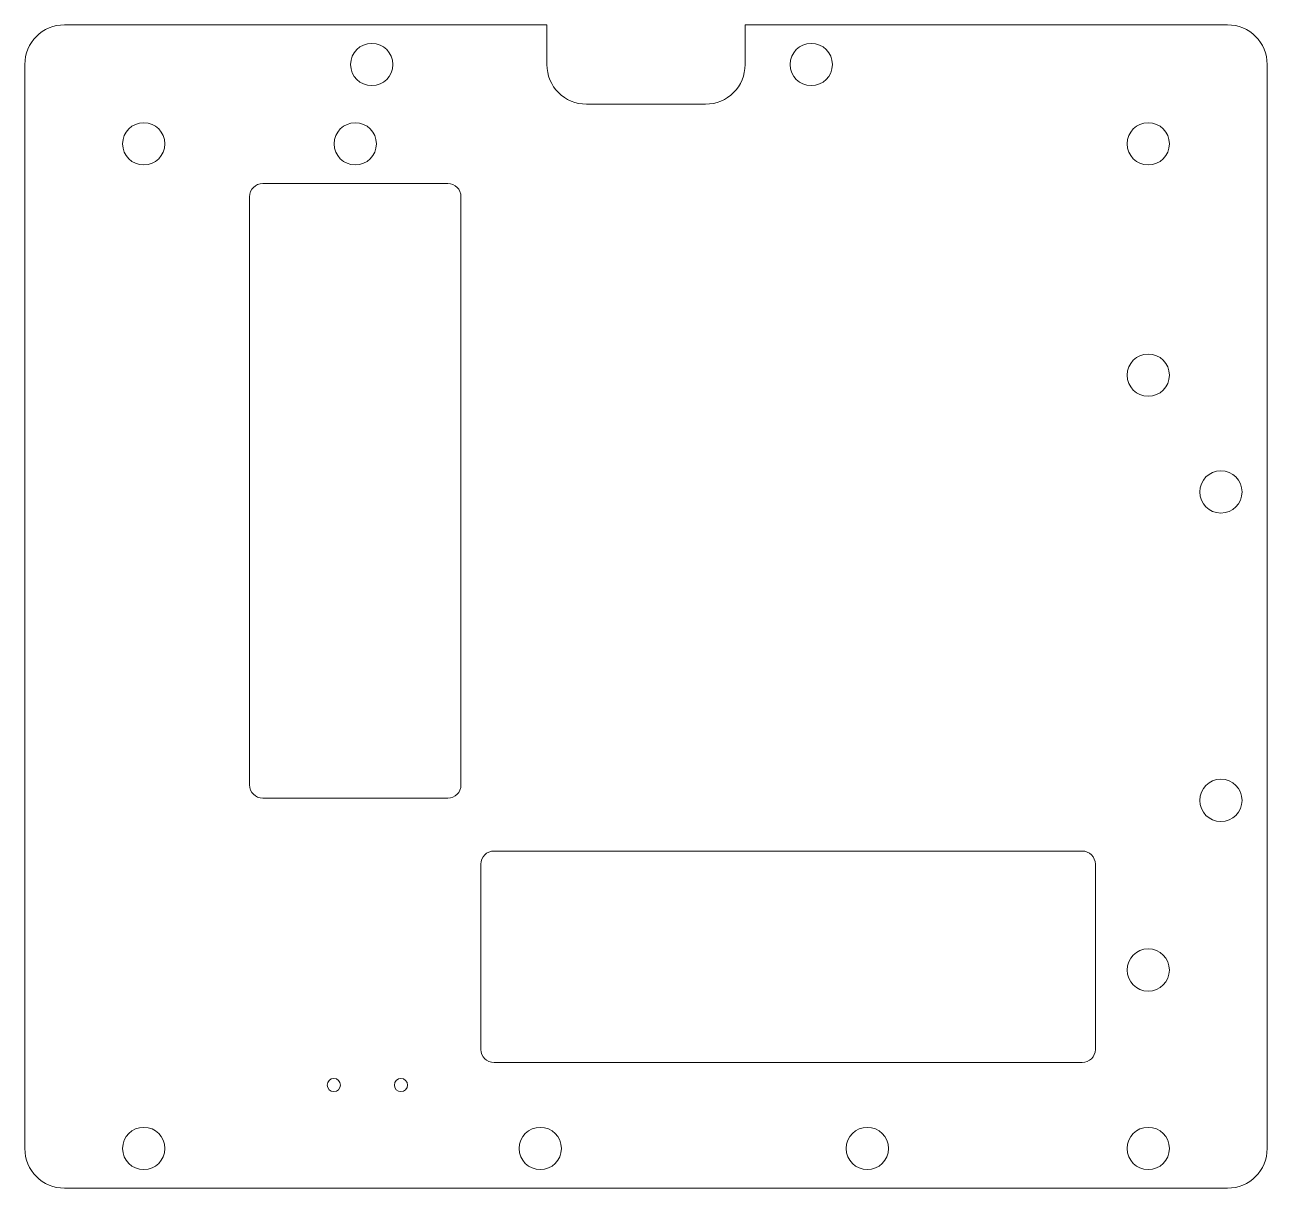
# Model space of a CAD drawing. Header units: inches. Extents: x 101.7 to 195.7, y 61.1 to 149.1.
import ezdxf

# ---------------------------------------------------------------- set-up
doc = ezdxf.new("R2010")
doc.units = ezdxf.units.IN
doc.header["$MEASUREMENT"] = 0

# ---------------------------------------------------------------- blocks, each defined once
blk = doc.blocks.new('block 3')
at = {"color": 7, "lineweight": 15, "true_color": 0xffffff}
blk.add_open_spline([(112.296, 64.128), (112.296, 65.011), (111.579, 65.728), (110.696, 65.728), (109.812, 65.728), (109.096, 65.011), (109.096, 64.128), (109.096, 63.244), (109.812, 62.528), (110.696, 62.528), (111.579, 62.528), (112.296, 63.244), (112.296, 64.128), (112.296, 64.128), (112.296, 64.128), (112.296, 64.128)], degree=3, knots=[0, 0, 0, 0, 1, 1, 1, 2, 2, 2, 3, 3, 3, 4, 4, 4, 5, 5, 5, 5], dxfattribs=at)
blk = doc.blocks.new('block 4')
at = {"color": 7, "lineweight": 15, "true_color": 0xffffff}
blk.add_open_spline([(112.296, 140.128), (112.296, 141.011), (111.579, 141.728), (110.696, 141.728), (109.812, 141.728), (109.096, 141.011), (109.096, 140.128), (109.096, 139.244), (109.812, 138.528), (110.696, 138.528), (111.579, 138.528), (112.296, 139.244), (112.296, 140.128), (112.296, 140.128), (112.296, 140.128), (112.296, 140.128)], degree=3, knots=[0, 0, 0, 0, 1, 1, 1, 2, 2, 2, 3, 3, 3, 4, 4, 4, 5, 5, 5, 5], dxfattribs=at)
blk = doc.blocks.new('block 5')
at = {"color": 7, "lineweight": 15, "true_color": 0xffffff}
blk.add_open_spline([(188.296, 140.128), (188.296, 141.011), (187.58, 141.728), (186.696, 141.728), (185.812, 141.728), (185.096, 141.011), (185.096, 140.128), (185.096, 139.244), (185.812, 138.528), (186.696, 138.528), (187.58, 138.528), (188.296, 139.244), (188.296, 140.128), (188.296, 140.128), (188.296, 140.128), (188.296, 140.128)], degree=3, knots=[0, 0, 0, 0, 1, 1, 1, 2, 2, 2, 3, 3, 3, 4, 4, 4, 5, 5, 5, 5], dxfattribs=at)
blk = doc.blocks.new('block 6')
at = {"color": 7, "lineweight": 15, "true_color": 0xffffff}
blk.add_open_spline([(188.296, 64.128), (188.296, 65.011), (187.58, 65.728), (186.696, 65.728), (185.812, 65.728), (185.096, 65.011), (185.096, 64.128), (185.096, 63.244), (185.812, 62.528), (186.696, 62.528), (187.58, 62.528), (188.296, 63.244), (188.296, 64.128), (188.296, 64.128), (188.296, 64.128), (188.296, 64.128)], degree=3, knots=[0, 0, 0, 0, 1, 1, 1, 2, 2, 2, 3, 3, 3, 4, 4, 4, 5, 5, 5, 5], dxfattribs=at)
blk = doc.blocks.new('block 7')
at = {"color": 7, "lineweight": 15, "true_color": 0xffffff}
blk.add_open_spline([(188.296, 122.628), (188.296, 123.511), (187.58, 124.228), (186.696, 124.228), (185.812, 124.228), (185.096, 123.511), (185.096, 122.628), (185.096, 121.744), (185.812, 121.028), (186.696, 121.028), (187.58, 121.028), (188.296, 121.744), (188.296, 122.628), (188.296, 122.628), (188.296, 122.628), (188.296, 122.628)], degree=3, knots=[0, 0, 0, 0, 1, 1, 1, 2, 2, 2, 3, 3, 3, 4, 4, 4, 5, 5, 5, 5], dxfattribs=at)
blk = doc.blocks.new('block 8')
at = {"color": 7, "lineweight": 15, "true_color": 0xffffff}
blk.add_open_spline([(188.296, 77.628), (188.296, 78.511), (187.58, 79.228), (186.696, 79.228), (185.812, 79.228), (185.096, 78.511), (185.096, 77.628), (185.096, 76.744), (185.812, 76.028), (186.696, 76.028), (187.58, 76.028), (188.296, 76.744), (188.296, 77.628), (188.296, 77.628), (188.296, 77.628), (188.296, 77.628)], degree=3, knots=[0, 0, 0, 0, 1, 1, 1, 2, 2, 2, 3, 3, 3, 4, 4, 4, 5, 5, 5, 5], dxfattribs=at)
blk = doc.blocks.new('block 9')
at = {"color": 7, "lineweight": 15, "true_color": 0xffffff}
blk.add_open_spline([(128.296, 140.128), (128.296, 141.011), (127.579, 141.728), (126.696, 141.728), (125.812, 141.728), (125.096, 141.011), (125.096, 140.128), (125.096, 139.244), (125.812, 138.528), (126.696, 138.528), (127.579, 138.528), (128.296, 139.244), (128.296, 140.128), (128.296, 140.128), (128.296, 140.128), (128.296, 140.128)], degree=3, knots=[0, 0, 0, 0, 1, 1, 1, 2, 2, 2, 3, 3, 3, 4, 4, 4, 5, 5, 5, 5], dxfattribs=at)
blk = doc.blocks.new('block 10')
at = {"color": 7, "lineweight": 15, "true_color": 0xffffff}
blk.add_open_spline([(142.296, 64.128), (142.296, 65.011), (141.579, 65.728), (140.696, 65.728), (139.812, 65.728), (139.096, 65.011), (139.096, 64.128), (139.096, 63.244), (139.812, 62.528), (140.696, 62.528), (141.579, 62.528), (142.296, 63.244), (142.296, 64.128), (142.296, 64.128), (142.296, 64.128), (142.296, 64.128)], degree=3, knots=[0, 0, 0, 0, 1, 1, 1, 2, 2, 2, 3, 3, 3, 4, 4, 4, 5, 5, 5, 5], dxfattribs=at)
blk = doc.blocks.new('block 11')
at = {"color": 7, "lineweight": 15, "true_color": 0xffffff}
blk.add_open_spline([(162.796, 146.128), (162.796, 147.011), (162.079, 147.728), (161.196, 147.728), (160.312, 147.728), (159.596, 147.011), (159.596, 146.128), (159.596, 145.244), (160.312, 144.528), (161.196, 144.528), (162.079, 144.528), (162.796, 145.244), (162.796, 146.128), (162.796, 146.128), (162.796, 146.128), (162.796, 146.128)], degree=3, knots=[0, 0, 0, 0, 1, 1, 1, 2, 2, 2, 3, 3, 3, 4, 4, 4, 5, 5, 5, 5], dxfattribs=at)
blk = doc.blocks.new('block 12')
at = {"color": 7, "lineweight": 15, "true_color": 0xffffff}
blk.add_open_spline([(129.546, 146.128), (129.546, 147.011), (128.83, 147.728), (127.946, 147.728), (127.062, 147.728), (126.346, 147.011), (126.346, 146.128), (126.346, 145.244), (127.062, 144.528), (127.946, 144.528), (128.83, 144.528), (129.546, 145.244), (129.546, 146.128), (129.546, 146.128), (129.546, 146.128), (129.546, 146.128)], degree=3, knots=[0, 0, 0, 0, 1, 1, 1, 2, 2, 2, 3, 3, 3, 4, 4, 4, 5, 5, 5, 5], dxfattribs=at)
blk = doc.blocks.new('block 13')
at = {"color": 7, "lineweight": 15, "true_color": 0xffffff}
blk.add_open_spline([(193.796, 113.794), (193.796, 114.678), (193.079, 115.395), (192.196, 115.395), (191.312, 115.395), (190.596, 114.678), (190.596, 113.794), (190.596, 112.911), (191.312, 112.194), (192.196, 112.194), (193.079, 112.194), (193.796, 112.911), (193.796, 113.794), (193.796, 113.794), (193.796, 113.794), (193.796, 113.794)], degree=3, knots=[0, 0, 0, 0, 1, 1, 1, 2, 2, 2, 3, 3, 3, 4, 4, 4, 5, 5, 5, 5], dxfattribs=at)
blk = doc.blocks.new('block 14')
at = {"color": 7, "lineweight": 15, "true_color": 0xffffff}
blk.add_open_spline([(193.796, 90.461), (193.796, 91.345), (193.079, 92.061), (192.196, 92.061), (191.312, 92.061), (190.596, 91.345), (190.596, 90.461), (190.596, 89.577), (191.312, 88.861), (192.196, 88.861), (193.079, 88.861), (193.796, 89.577), (193.796, 90.461), (193.796, 90.461), (193.796, 90.461), (193.796, 90.461)], degree=3, knots=[0, 0, 0, 0, 1, 1, 1, 2, 2, 2, 3, 3, 3, 4, 4, 4, 5, 5, 5, 5], dxfattribs=at)
blk = doc.blocks.new('block 15')
at = {"color": 7, "lineweight": 15, "true_color": 0xffffff}
blk.add_open_spline([(167.046, 64.128), (167.046, 65.011), (166.33, 65.728), (165.446, 65.728), (164.562, 65.728), (163.846, 65.011), (163.846, 64.128), (163.846, 63.244), (164.562, 62.528), (165.446, 62.528), (166.33, 62.528), (167.046, 63.244), (167.046, 64.128), (167.046, 64.128), (167.046, 64.128), (167.046, 64.128)], degree=3, knots=[0, 0, 0, 0, 1, 1, 1, 2, 2, 2, 3, 3, 3, 4, 4, 4, 5, 5, 5, 5], dxfattribs=at)
blk = doc.blocks.new('block 16')
at = {"color": 7, "lineweight": 15, "true_color": 0xffffff}
blk.add_open_spline([(130.656, 68.928), (130.656, 69.204), (130.432, 69.428), (130.156, 69.428), (129.88, 69.428), (129.656, 69.204), (129.656, 68.928), (129.656, 68.652), (129.88, 68.428), (130.156, 68.428), (130.432, 68.428), (130.656, 68.652), (130.656, 68.928), (130.656, 68.928), (130.656, 68.928), (130.656, 68.928)], degree=3, knots=[0, 0, 0, 0, 1, 1, 1, 2, 2, 2, 3, 3, 3, 4, 4, 4, 5, 5, 5, 5], dxfattribs=at)
blk = doc.blocks.new('block 17')
at = {"color": 7, "lineweight": 15, "true_color": 0xffffff}
blk.add_lwpolyline([(181.696, 86.628), (137.196, 86.628)], dxfattribs=at)
blk = doc.blocks.new('block 18')
at = {"color": 7, "lineweight": 15, "true_color": 0xffffff}
blk.add_open_spline([(182.696, 85.628), (182.696, 86.18), (182.248, 86.628), (181.696, 86.628)], degree=3, dxfattribs=at)
blk = doc.blocks.new('block 19')
at = {"color": 7, "lineweight": 15, "true_color": 0xffffff}
blk.add_lwpolyline([(182.696, 71.628), (182.696, 85.628)], dxfattribs=at)
blk = doc.blocks.new('block 20')
at = {"color": 7, "lineweight": 15, "true_color": 0xffffff}
blk.add_open_spline([(181.696, 70.628), (182.248, 70.628), (182.696, 71.075), (182.696, 71.628)], degree=3, dxfattribs=at)
blk = doc.blocks.new('block 21')
at = {"color": 7, "lineweight": 15, "true_color": 0xffffff}
blk.add_lwpolyline([(137.196, 70.628), (181.696, 70.628)], dxfattribs=at)
blk = doc.blocks.new('block 22')
at = {"color": 7, "lineweight": 15, "true_color": 0xffffff}
blk.add_open_spline([(136.196, 71.628), (136.196, 71.075), (136.644, 70.628), (137.196, 70.628)], degree=3, dxfattribs=at)
blk = doc.blocks.new('block 23')
at = {"color": 7, "lineweight": 15, "true_color": 0xffffff}
blk.add_lwpolyline([(136.196, 85.628), (136.196, 71.628)], dxfattribs=at)
blk = doc.blocks.new('block 24')
at = {"color": 7, "lineweight": 15, "true_color": 0xffffff}
blk.add_open_spline([(137.196, 86.628), (136.644, 86.628), (136.196, 86.18), (136.196, 85.628)], degree=3, dxfattribs=at)
blk = doc.blocks.new('block 25')
at = {"color": 7, "lineweight": 15, "true_color": 0xffffff}
blk.add_open_spline([(104.696, 149.128), (103.039, 149.128), (101.696, 147.785), (101.696, 146.128)], degree=3, dxfattribs=at)
blk = doc.blocks.new('block 26')
at = {"color": 7, "lineweight": 15, "true_color": 0xffffff}
blk.add_lwpolyline([(101.696, 146.128), (101.696, 64.128)], dxfattribs=at)
blk = doc.blocks.new('block 27')
at = {"color": 7, "lineweight": 15, "true_color": 0xffffff}
blk.add_open_spline([(101.696, 64.128), (101.696, 62.471), (103.039, 61.128), (104.696, 61.128)], degree=3, dxfattribs=at)
blk = doc.blocks.new('block 28')
at = {"color": 7, "lineweight": 15, "true_color": 0xffffff}
blk.add_lwpolyline([(104.696, 61.128), (192.696, 61.128)], dxfattribs=at)
blk = doc.blocks.new('block 29')
at = {"color": 7, "lineweight": 15, "true_color": 0xffffff}
blk.add_open_spline([(192.696, 61.128), (194.353, 61.128), (195.696, 62.471), (195.696, 64.128)], degree=3, dxfattribs=at)
blk = doc.blocks.new('block 30')
at = {"color": 7, "lineweight": 15, "true_color": 0xffffff}
blk.add_lwpolyline([(195.696, 64.128), (195.696, 146.128)], dxfattribs=at)
blk = doc.blocks.new('block 31')
at = {"color": 7, "lineweight": 15, "true_color": 0xffffff}
blk.add_open_spline([(195.696, 146.128), (195.696, 147.785), (194.353, 149.128), (192.696, 149.128)], degree=3, dxfattribs=at)
blk = doc.blocks.new('block 32')
at = {"color": 7, "lineweight": 15, "true_color": 0xffffff}
blk.add_lwpolyline([(192.696, 149.128), (156.196, 149.128)], dxfattribs=at)
blk = doc.blocks.new('block 33')
at = {"color": 7, "lineweight": 15, "true_color": 0xffffff}
blk.add_lwpolyline([(156.196, 149.128), (156.196, 146.128)], dxfattribs=at)
blk = doc.blocks.new('block 34')
at = {"color": 7, "lineweight": 15, "true_color": 0xffffff}
blk.add_open_spline([(153.196, 143.128), (154.853, 143.128), (156.196, 144.471), (156.196, 146.128)], degree=3, dxfattribs=at)
blk = doc.blocks.new('block 35')
at = {"color": 7, "lineweight": 15, "true_color": 0xffffff}
blk.add_lwpolyline([(153.196, 143.128), (144.196, 143.128)], dxfattribs=at)
blk = doc.blocks.new('block 36')
at = {"color": 7, "lineweight": 15, "true_color": 0xffffff}
blk.add_open_spline([(141.196, 146.128), (141.196, 144.471), (142.539, 143.128), (144.196, 143.128)], degree=3, dxfattribs=at)
blk = doc.blocks.new('block 37')
at = {"color": 7, "lineweight": 15, "true_color": 0xffffff}
blk.add_lwpolyline([(141.196, 146.128), (141.196, 149.128)], dxfattribs=at)
blk = doc.blocks.new('block 38')
at = {"color": 7, "lineweight": 15, "true_color": 0xffffff}
blk.add_lwpolyline([(141.196, 149.128), (104.696, 149.128)], dxfattribs=at)
blk = doc.blocks.new('block 39')
at = {"color": 7, "lineweight": 15, "true_color": 0xffffff}
blk.add_lwpolyline([(133.696, 137.128), (119.696, 137.128)], dxfattribs=at)
blk = doc.blocks.new('block 40')
at = {"color": 7, "lineweight": 15, "true_color": 0xffffff}
blk.add_open_spline([(134.696, 136.128), (134.696, 136.68), (134.248, 137.128), (133.696, 137.128)], degree=3, dxfattribs=at)
blk = doc.blocks.new('block 41')
at = {"color": 7, "lineweight": 15, "true_color": 0xffffff}
blk.add_lwpolyline([(134.696, 91.628), (134.696, 136.128)], dxfattribs=at)
blk = doc.blocks.new('block 42')
at = {"color": 7, "lineweight": 15, "true_color": 0xffffff}
blk.add_open_spline([(133.696, 90.628), (134.248, 90.628), (134.696, 91.076), (134.696, 91.628)], degree=3, dxfattribs=at)
blk = doc.blocks.new('block 43')
at = {"color": 7, "lineweight": 15, "true_color": 0xffffff}
blk.add_lwpolyline([(119.696, 90.628), (133.696, 90.628)], dxfattribs=at)
blk = doc.blocks.new('block 44')
at = {"color": 7, "lineweight": 15, "true_color": 0xffffff}
blk.add_open_spline([(118.696, 91.628), (118.696, 91.076), (119.143, 90.628), (119.696, 90.628)], degree=3, dxfattribs=at)
blk = doc.blocks.new('block 45')
at = {"color": 7, "lineweight": 15, "true_color": 0xffffff}
blk.add_lwpolyline([(118.696, 136.128), (118.696, 91.628)], dxfattribs=at)
blk = doc.blocks.new('block 46')
at = {"color": 7, "lineweight": 15, "true_color": 0xffffff}
blk.add_open_spline([(119.696, 137.128), (119.143, 137.128), (118.696, 136.68), (118.696, 136.128)], degree=3, dxfattribs=at)
blk = doc.blocks.new('block 47')
at = {"color": 7, "lineweight": 15, "true_color": 0xffffff}
blk.add_open_spline([(125.576, 68.928), (125.576, 69.204), (125.352, 69.428), (125.076, 69.428), (124.8, 69.428), (124.576, 69.204), (124.576, 68.928), (124.576, 68.652), (124.8, 68.428), (125.076, 68.428), (125.352, 68.428), (125.576, 68.652), (125.576, 68.928), (125.576, 68.928), (125.576, 68.928), (125.576, 68.928)], degree=3, knots=[0, 0, 0, 0, 1, 1, 1, 2, 2, 2, 3, 3, 3, 4, 4, 4, 5, 5, 5, 5], dxfattribs=at)
blk = doc.blocks.new('block 2')
for name in ['block 25', 'block 38', 'block 37', 'block 32', 'block 33', 'block 31', 'block 12', 'block 11', 'block 26', 'block 36', 'block 34', 'block 30', 'block 35', 'block 4', 'block 9', 'block 5', 'block 46', 'block 39', 'block 40', 'block 45', 'block 41', 'block 7', 'block 13', 'block 44', 'block 42', 'block 14', 'block 43', 'block 24', 'block 17', 'block 18', 'block 23', 'block 19', 'block 8', 'block 22', 'block 20', 'block 21', 'block 47', 'block 16', 'block 3', 'block 10', 'block 15', 'block 6', 'block 27', 'block 29', 'block 28']:
    blk.add_blockref(name, (0, 0))

msp = doc.modelspace()

# ---------------------------------------------------------------- block references
msp.add_blockref('block 2', (0, 0))

doc.saveas('drawing.dxf')
